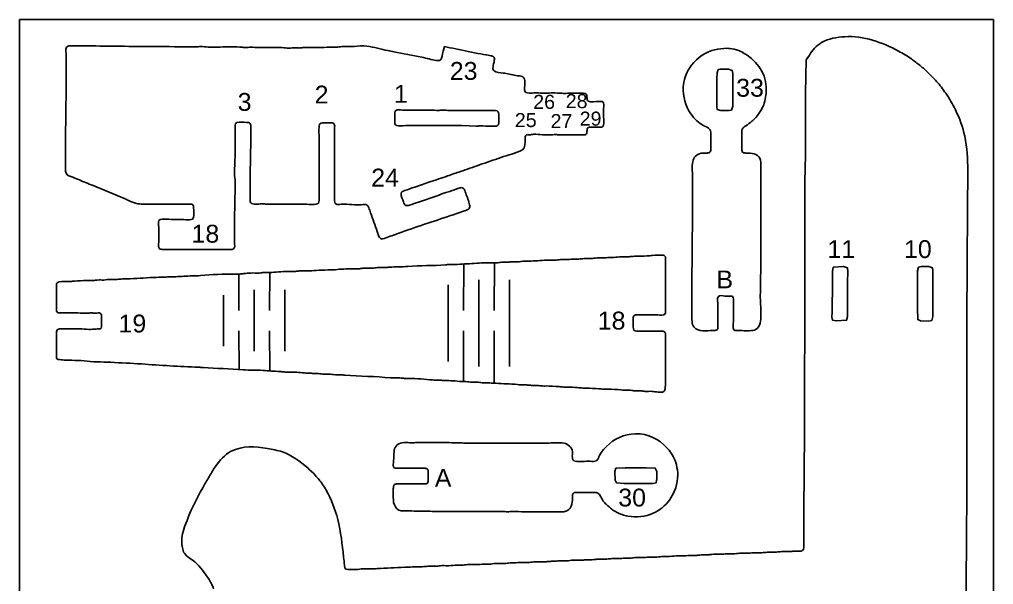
# Model space of a CAD drawing. Header units: millimetres. Extents: x -43 to 337, y -64 to 172.
# Drawn here: x -43.4 to 147.4, y 61.1 to 171.8 of the extents above; entities that cross this region are included whole.
import ezdxf
from ezdxf.enums import TextEntityAlignment as Align

# ---------------------------------------------------------------- set-up
doc = ezdxf.new("R2010")
doc.units = ezdxf.units.MM
doc.layers.get('0').update_dxf_attribs({"lineweight": 25, "true_color": 0xffffff})
for name, color, linetype, true_color in [('Cut', 7, 'Continuous', 0xffffff), ('Stege', 5, 'Continuous', 0x0000ff), ('Text', 1, 'Continuous', 0xff0000)]:
    doc.layers.add(name, color=color, linetype=linetype, true_color=true_color)
doc.styles.add('textstyle45', font='')
doc.styles.add('textstyle46', font='')
doc.styles.add('textstyle47', font='')
doc.styles.add('textstyle48', font='')
doc.styles.add('textstyle49', font='')
doc.styles.add('textstyle50', font='')
doc.styles.add('textstyle51', font='')
doc.styles.add('textstyle52', font='')
doc.styles.add('textstyle53', font='')
doc.styles.add('textstyle54', font='')
doc.styles.add('textstyle55', font='')
doc.styles.add('textstyle56', font='')
doc.styles.add('textstyle57', font='')
doc.styles.add('textstyle58', font='')
doc.styles.add('textstyle59', font='')
doc.styles.add('textstyle60', font='')
doc.styles.add('textstyle61', font='')
doc.styles.add('textstyle62', font='')
doc.styles.add('textstyle63', font='')
doc.styles.get('textstyle45').set_extended_font_data('Arial')
doc.styles.get('textstyle46').set_extended_font_data('Arial')
doc.styles.get('textstyle47').set_extended_font_data('Arial')
doc.styles.get('textstyle48').set_extended_font_data('Arial')
doc.styles.get('textstyle49').set_extended_font_data('Arial')
doc.styles.get('textstyle50').set_extended_font_data('Arial')
doc.styles.get('textstyle51').set_extended_font_data('Arial')
doc.styles.get('textstyle52').set_extended_font_data('Arial')
doc.styles.get('textstyle53').set_extended_font_data('Arial')
doc.styles.get('textstyle54').set_extended_font_data('Arial')
doc.styles.get('textstyle55').set_extended_font_data('Arial')
doc.styles.get('textstyle56').set_extended_font_data('Arial')
doc.styles.get('textstyle57').set_extended_font_data('Arial')
doc.styles.get('textstyle58').set_extended_font_data('Arial')
doc.styles.get('textstyle59').set_extended_font_data('Arial')
doc.styles.get('textstyle60').set_extended_font_data('Arial')
doc.styles.get('textstyle61').set_extended_font_data('Arial')
doc.styles.get('textstyle62').set_extended_font_data('Arial')
doc.styles.get('textstyle63').set_extended_font_data('Arial')

msp = doc.modelspace()

# ---------------------------------------------------------------- linework, layer by layer
for p, q in [((-43.41, 171.82), (147.41, 171.82)), ((-43.41, -63.82), (-43.41, 171.82)), ((147.41, 171.82), (147.41, -63.82)), ((49.59, 114.82), (49.65, 124.28)), ((5.59, 114.82), (5.61, 122.39)), ((43.59, 114.82), (43.63, 123.92)), ((-0.41, 121.93), (-0.41, 114.82)), ((46.59, 103.82), (46.59, 120.82)), ((52.59, 120.82), (52.59, 103.82)), ((2.59, 118.82), (2.59, 106.82)), ((8.59, 118.82), (8.59, 106.82)), ((40.59, 119.82), (40.59, 104.82)), ((-3.41, 117.82), (-3.41, 107.82)), ((-0.41, 110.82), (-0.39, 103.13)), ((5.59, 110.82), (5.62, 102.97)), ((43.59, 110.82), (43.59, 100.82)), ((49.59, 110.82), (49.59, 100.53))]:
    msp.add_line(p, q)
at = {"layer": 'Cut'}
for p, q in [((111.34, 164.84), (110.71, 163.94)), ((110.71, 163.94), (110.57, 157.36))]:
    msp.add_line(p, q, dxfattribs=at)
for points in [[(-34.27, 160.83), (-34.27, 164.73)], [(31.61, 154.08), (34.99, 154.08)], [(-1.17, 150.29), (-1.17, 145.96)], [(-34.38, 142.91), (-34.38, 147.12)], [(15.27, 148.6), (15.27, 139.11)], [(18.33, 136.79), (18.33, 139.43), (18.33, 147.86)], [(88.43, 135.63), (88.43, 141.12)], [(101.82, 139.11), (101.82, 127.73)], [(-10.76, 135.63), (-12.98, 135.63)], [(-16.14, 128.15), (-16.14, 131.1)], [(-1.28, 131.63), (-1.28, 128.15)], [(-2.96, 126.78), (-6.86, 126.78), (-13.51, 126.78)], [(83.16, 122.88), (83.16, 116.66), (83.16, 114.97)], [(88.33, 114.02), (88.33, 119.72)], [(93.39, 115.92), (93.39, 112.44)], [(96.44, 112.65), (96.44, 116.03)], [(81.58, 113.92), (78.31, 113.92)], [(83.16, 108.01), (83.16, 101.58)], [(54.91, 88.83), (60.39, 88.83)], [(34.99, 83.87), (31.19, 83.87)], [(31.51, 80.82), (35.3, 80.82)], [(68.93, 79.13), (67.03, 79.13)], [(110.25, 69.23), (110.25, 73.34)]]:
    msp.add_lwpolyline(points, dxfattribs=at)
for points in [[(93.45, 161.99), (93.91, 162.09), (95.5, 162.09), (96.23, 161.85), (96.34, 161.25), (96.34, 160.3), (96.34, 155.87), (96.33, 154.82), (96.07, 154.08), (95.6, 153.98), (94.02, 153.98), (93.28, 154.15), (93.18, 154.71), (93.18, 155.66), (93.18, 160.2), (93.28, 161.36)], [(116.01, 123.3), (118.05, 123.41), (118.79, 123.16), (118.9, 122.46), (118.82, 120.35), (118.81, 115.61), (118.79, 113.6), (118.62, 112.87), (116.58, 112.76), (115.84, 112.93), (115.74, 113.5), (115.79, 114.55), (115.84, 120.35), (115.84, 122.46)], [(132.74, 123.3), (133.23, 123.4), (134.71, 123.41), (135.45, 123.16), (135.55, 122.56), (135.55, 121.09), (135.55, 115.82), (135.55, 113.6), (135.31, 112.81), (134.71, 112.69), (133.13, 112.76), (132.56, 113), (132.5, 115.18), (132.5, 120.35), (132.5, 122.56)], [(73.42, 83.87), (75.26, 83.98), (79.37, 83.98), (81.14, 83.92), (81.47, 83.24), (81.48, 81.87), (81.31, 81.03), (80.74, 80.92), (79.37, 80.92), (78.63, 80.92), (77.47, 80.92), (75.89, 80.92), (75.04, 80.92), (73.58, 81), (73.26, 81.56), (73.25, 83.24)]]:
    msp.add_lwpolyline(points, close=True, dxfattribs=at)
for points in [[(113.73, 167.29), (115.09, 168.13), (116.72, 168.33), (118.27, 168.44)], [(118.27, 168.44), (121.91, 168.68), (125.62, 167.34), (128.81, 165.62)], [(-34.27, 164.73), (-34.27, 165.2), (-34.42, 165.95), (-34.21, 166.38)], [(-34.21, 166.38), (-34.05, 166.71), (-33.52, 166.63), (-33.22, 166.63)], [(-33.22, 166.63), (-32.16, 166.63), (-31.11, 166.63), (-30.06, 166.63)], [(-30.06, 166.63), (-25.77, 166.63), (-21.48, 166.52), (-17.19, 166.52)], [(-17.19, 166.52), (-14.42, 166.52), (-11.63, 166.45), (-8.87, 166.45)], [(-8.87, 166.45), (-8.55, 166.45), (-8.24, 166.53), (-7.92, 166.52)], [(-7.92, 166.52), (-7.41, 166.5), (-6.97, 166.42), (-6.44, 166.42)], [(-6.44, 166.42), (-5.82, 166.42), (-5.26, 166.42), (-4.65, 166.42)], [(-4.65, 166.42), (-3.19, 166.42), (-1.68, 166.48), (-0.22, 166.41)], [(-0.22, 166.41), (0.1, 166.4), (0.4, 166.33), (0.73, 166.31)], [(0.73, 166.31), (1.16, 166.3), (1.56, 166.41), (1.99, 166.4)], [(1.99, 166.4), (2.5, 166.39), (2.96, 166.31), (3.47, 166.31)], [(3.47, 166.31), (3.93, 166.31), (4.29, 166.31), (4.73, 166.31)], [(4.73, 166.31), (5.79, 166.31), (6.94, 166.33), (8, 166.31)], [(8, 166.31), (8.56, 166.3), (8.86, 166.21), (9.37, 166.21)], [(9.37, 166.21), (9.85, 166.2), (10.16, 166.27), (10.64, 166.28)], [(10.64, 166.28), (10.89, 166.29), (11.12, 166.23), (11.37, 166.23)], [(11.37, 166.23), (11.62, 166.24), (11.86, 166.3), (12.11, 166.31)], [(12.11, 166.31), (13.31, 166.36), (14.51, 166.28), (15.7, 166.33)], [(15.7, 166.33), (16.49, 166.36), (17.29, 166.42), (18.12, 166.42)], [(18.12, 166.42), (18.42, 166.42), (18.67, 166.41), (18.96, 166.42)], [(18.96, 166.42), (19.32, 166.43), (19.65, 166.5), (20.02, 166.52)], [(20.02, 166.52), (20.72, 166.55), (21.43, 166.48), (22.13, 166.53)], [(22.13, 166.53), (22.96, 166.59), (23.81, 166.71), (24.66, 166.6)], [(24.66, 166.6), (26.04, 166.42), (27.4, 166), (28.77, 165.73)], [(39.39, 164.62), (39.53, 165.26), (39.61, 165.92), (39.84, 166.52)], [(39.84, 166.52), (40.53, 166.35), (41.31, 166.23), (42.05, 166.08)], [(42.05, 166.08), (43.69, 165.73), (45.35, 165.36), (47, 165.07)], [(92.23, 165.73), (92.95, 165.97), (93.81, 166.1), (94.55, 166.15)], [(95.2, 166.17), (95.87, 166.19), (97.27, 165.91), (98.35, 165.38)], [(111.34, 164.84), (111.59, 165.38), (111.95, 165.8), (112.36, 166.21)], [(112.36, 166.21), (112.78, 166.63), (113.23, 166.98), (113.73, 167.29)], [(28.77, 165.73), (29.15, 165.65), (29.54, 165.59), (29.93, 165.51)], [(29.93, 165.51), (31.75, 165.14), (33.57, 164.78), (35.41, 164.41)], [(35.41, 164.41), (36.32, 164.23), (37.34, 163.94), (38.25, 163.81)], [(39.05, 163.89), (39.29, 164.05), (39.33, 164.35), (39.39, 164.62)], [(47, 165.07), (47.62, 164.96), (48.3, 164.84), (48.9, 164.71)], [(48.9, 164.71), (49.13, 164.66), (49.31, 164.66), (49.47, 164.52)], [(49.47, 164.52), (49.69, 164.33), (49.64, 164.02), (49.61, 163.78)], [(87.84, 162.3), (88.87, 163.86), (90.43, 165.14), (92.23, 165.73)], [(98.24, 165.33), (100.79, 164.09), (102.74, 161.5), (102.87, 158.62)], [(128.81, 165.62), (129.68, 165.14), (130.54, 164.64), (131.34, 164.08)], [(38.25, 163.81), (38.52, 163.77), (38.82, 163.73), (39.05, 163.89)], [(49.36, 162.52), (49.32, 162.22), (49.31, 161.96), (49.57, 161.74)], [(49.61, 163.78), (49.56, 163.42), (49.4, 162.87), (49.36, 162.52)], [(86.64, 158.61), (86.7, 159.85), (87.16, 161.29), (87.84, 162.3)], [(131.34, 164.08), (131.63, 163.86), (131.9, 163.66), (132.18, 163.44)], [(132.18, 163.44), (132.74, 163.01), (133.33, 162.55), (133.87, 162.07)], [(49.57, 161.74), (49.98, 161.38), (50.77, 161.42), (51.33, 161.33)], [(51.33, 161.33), (52.18, 161.18), (53.01, 160.99), (53.86, 160.84)], [(53.86, 160.84), (54.26, 160.77), (54.83, 160.77), (55.19, 160.56)], [(55.19, 160.56), (55.78, 160.23), (55.54, 158.85), (55.54, 158.3)], [(133.87, 162.07), (134.42, 161.59), (134.93, 161.04), (135.45, 160.52)], [(135.45, 160.52), (135.73, 160.24), (136.01, 159.98), (136.27, 159.68)], [(-34.38, 147.12), (-34.38, 151.68), (-34.27, 156.26), (-34.26, 159.92)], [(88.09, 153.34), (87.01, 154.88), (86.56, 156.75), (86.64, 158.61)], [(102.87, 158.62), (102.92, 157.54), (102.81, 156.48), (102.5, 155.45)], [(136.27, 159.68), (136.92, 158.96), (137.48, 158.15), (138.04, 157.36)], [(55.54, 158.3), (55.55, 157.97), (55.5, 157.6), (55.87, 157.49)], [(55.87, 157.49), (56.58, 157.28), (57.49, 157.51), (58.28, 157.44)], [(58.28, 157.44), (58.78, 157.39), (59.11, 157.35), (59.65, 157.35)], [(59.65, 157.35), (60.19, 157.35), (60.58, 157.47), (61.13, 157.44)], [(61.13, 157.44), (61.7, 157.42), (62.26, 157.36), (62.82, 157.35)], [(62.82, 157.35), (63.13, 157.35), (63.67, 157.34), (63.98, 157.35)], [(63.98, 157.35), (64.19, 157.36), (64.38, 157.4), (64.61, 157.4)], [(64.61, 157.4), (65.09, 157.4), (65.6, 157.35), (66.08, 157.35)], [(66.08, 157.35), (66.5, 157.35), (67.02, 157.44), (67.44, 157.32)], [(67.44, 157.32), (67.77, 157.22), (67.76, 156.9), (67.77, 156.61)], [(67.77, 156.61), (67.78, 156.34), (67.73, 155.97), (68.02, 155.83)], [(110.54, 143.55), (110.66, 148.13), (110.57, 152.76), (110.57, 157.36)], [(138.04, 157.36), (138.78, 156.32), (139.39, 155.23), (139.95, 154.09)], [(68.02, 155.83), (68.54, 155.58), (69.51, 155.77), (70.09, 155.77)], [(70.09, 155.77), (70.36, 155.77), (70.75, 155.83), (70.93, 155.6)], [(70.93, 155.6), (71.11, 155.37), (71.04, 154.98), (71.04, 154.71)], [(71.04, 154.71), (71.03, 154.29), (70.98, 154), (71, 153.38)], [(102.5, 155.45), (102.36, 155), (102.17, 154.61), (101.94, 154.19)], [(30.14, 153.03), (30.14, 153.32), (30.08, 153.79), (30.31, 153.97)], [(30.14, 151.87), (30.14, 152.21), (30.14, 152.68), (30.14, 153.03)], [(30.31, 153.97), (30.65, 154.25), (31.14, 154.08), (31.61, 154.08)], [(34.99, 154.08), (36.25, 154.08), (37.53, 154.01), (38.78, 154.01)], [(38.78, 154.01), (39.1, 154.01), (39.4, 154.09), (39.73, 154.07)], [(39.73, 154.07), (40.1, 154.05), (40.33, 153.99), (40.68, 153.98)], [(40.68, 153.98), (40.9, 153.97), (41.11, 153.98), (41.31, 153.98)], [(41.31, 153.98), (41.7, 153.98), (42.18, 154.01), (42.58, 154.01)], [(42.58, 154.01), (43.12, 154), (43.62, 153.98), (44.16, 153.98)], [(44.16, 153.98), (44.6, 153.98), (44.93, 153.98), (45.42, 153.98)], [(45.42, 153.98), (46.51, 153.98), (47.59, 153.98), (48.69, 153.98)], [(48.69, 153.98), (49.2, 153.98), (49.73, 154.1), (50.15, 153.91)], [(50.15, 153.91), (50.53, 153.75), (50.48, 153.38), (50.48, 153.03)], [(50.48, 153.03), (50.49, 152.67), (50.49, 152.11), (50.48, 151.76)], [(71, 153.38), (71, 153.16), (71.02, 152.78), (71.04, 152.29)], [(89.28, 151.98), (88.81, 152.41), (88.44, 152.84), (88.09, 153.34)], [(101.94, 154.19), (101.63, 153.61), (101.28, 153.11), (100.84, 152.61)], [(139.95, 154.09), (140.76, 152.48), (141.41, 150.71), (141.77, 148.93)], [(-0.84, 151.62), (-1.32, 151.48), (-1.17, 150.68), (-1.17, 150.29)], [(1.04, 151.66), (0.5, 151.67), (-0.32, 151.78), (-0.84, 151.62)], [(1.78, 151.41), (1.61, 151.66), (1.31, 151.65), (1.04, 151.66)], [(1.89, 150.71), (1.88, 150.97), (1.92, 151.2), (1.78, 151.41)], [(15.7, 151.52), (15.29, 151.4), (15.28, 151.13), (15.27, 150.71)], [(16.75, 151.55), (16.31, 151.55), (16.09, 151.63), (15.7, 151.52)], [(17.7, 151.55), (17.39, 151.56), (17.06, 151.55), (16.75, 151.55)], [(18.27, 151.31), (18.15, 151.54), (17.91, 151.54), (17.7, 151.55)], [(18.33, 150.5), (18.33, 150.79), (18.39, 151.06), (18.27, 151.31)], [(30.47, 151.06), (30.05, 151.18), (30.14, 151.51), (30.14, 151.87)], [(32.25, 151.03), (31.6, 151.03), (31.06, 150.88), (30.47, 151.06)], [(34.78, 151.03), (33.94, 151.03), (33.07, 151.03), (32.25, 151.03)], [(46.06, 150.93), (42.34, 151.1), (38.52, 151.03), (34.78, 151.03)], [(46.79, 150.96), (46.54, 150.96), (46.31, 150.92), (46.06, 150.93)], [(49.11, 150.92), (48.34, 150.92), (47.55, 150.96), (46.79, 150.96)], [(49.95, 150.94), (49.71, 150.9), (49.38, 150.92), (49.11, 150.92)], [(50.37, 151.16), (50.26, 150.99), (50.11, 150.96), (49.95, 150.94)], [(50.48, 151.76), (50.48, 151.55), (50.5, 151.35), (50.37, 151.16)], [(70.87, 150.82), (70.69, 150.68), (70.41, 150.71), (70.2, 150.71)], [(71.04, 152.29), (71.05, 151.95), (71.18, 151.07), (70.87, 150.82)], [(90.65, 151), (90.15, 151.28), (89.7, 151.59), (89.28, 151.98)], [(91.85, 150.26), (91.56, 150.65), (91.04, 150.77), (90.65, 151)], [(98.87, 151), (98.42, 150.73), (98.16, 150.53), (98.13, 149.97)], [(100.09, 151.88), (99.71, 151.54), (99.31, 151.27), (98.87, 151)], [(100.84, 152.61), (100.61, 152.34), (100.35, 152.12), (100.09, 151.88)], [(1.89, 148.18), (1.89, 149), (1.89, 149.9), (1.89, 150.71)], [(15.27, 150.71), (15.26, 150.03), (15.27, 149.29), (15.27, 148.6)], [(18.33, 147.86), (18.33, 148.74), (18.33, 149.62), (18.33, 150.5)], [(55.89, 149.2), (55.61, 149.06), (55.65, 148.66), (55.65, 148.39)], [(56.49, 149.24), (56.22, 149.24), (56.07, 149.29), (55.89, 149.2)], [(57.33, 149.32), (57.07, 149.29), (56.77, 149.24), (56.49, 149.24)], [(59.02, 149.23), (58.46, 149.25), (57.89, 149.37), (57.33, 149.32)], [(60.6, 149.23), (60.08, 149.23), (59.59, 149.22), (59.02, 149.23)], [(61.55, 149.26), (61.23, 149.27), (60.92, 149.23), (60.6, 149.23)], [(62.39, 149.23), (62.1, 149.23), (61.85, 149.26), (61.55, 149.26)], [(64.92, 149.23), (64.09, 149.23), (63.22, 149.23), (62.39, 149.23)], [(66.93, 149.23), (66.29, 149.23), (65.57, 149.23), (64.92, 149.23)], [(67.53, 149.3), (67.33, 149.2), (67.17, 149.23), (66.93, 149.23)], [(67.77, 149.87), (67.76, 149.66), (67.77, 149.42), (67.53, 149.3)], [(67.94, 150.6), (67.73, 150.43), (67.78, 150.1), (67.77, 149.87)], [(68.61, 150.71), (68.4, 150.71), (68.12, 150.74), (67.94, 150.6)], [(70.2, 150.71), (69.67, 150.71), (69.14, 150.71), (68.61, 150.71)], [(92.02, 149.23), (92.02, 149.58), (92.07, 149.97), (91.85, 150.26)], [(92.02, 146.49), (92.03, 147.3), (92.02, 148.4), (92.02, 149.23)], [(98.13, 149.97), (98.09, 148.95), (98.13, 147.73), (98.13, 146.7)], [(141.77, 148.93), (142.67, 144.53), (142.3, 139.9), (142.3, 135.43)], [(1.78, 139.22), (1.78, 142.21), (1.89, 145.18), (1.89, 148.18)], [(55.65, 148.39), (55.64, 147.8), (55.73, 146.58), (55.11, 146.26)], [(-1.17, 145.96), (-1.17, 144.49), (-1.27, 143), (-1.27, 141.54)], [(55.11, 146.26), (53.83, 145.59), (52.27, 145.27), (50.9, 144.78)], [(88.48, 143.96), (88.65, 144.83), (89.26, 145.44), (90.12, 145.6)], [(90.12, 145.6), (90.48, 145.67), (90.92, 145.64), (91.28, 145.65)], [(91.28, 145.65), (91.51, 145.66), (91.76, 145.67), (91.91, 145.89)], [(91.91, 145.89), (92.03, 146.08), (92.01, 146.28), (92.02, 146.49)], [(98.13, 146.7), (98.13, 146.43), (98.08, 146.02), (98.24, 145.82)], [(98.24, 145.82), (98.35, 145.68), (98.51, 145.67), (98.66, 145.66)], [(98.66, 145.66), (98.89, 145.63), (99.16, 145.65), (99.4, 145.65)], [(99.4, 145.65), (100.35, 145.64), (101.49, 145.32), (101.78, 144.28)], [(46.69, 143.32), (45.46, 142.9), (44.24, 142.42), (43, 142.03)], [(50.9, 144.78), (49.51, 144.28), (48.09, 143.81), (46.69, 143.32)], [(88.43, 141.12), (88.43, 142.04), (88.31, 143.06), (88.48, 143.96)], [(101.78, 144.28), (101.93, 143.7), (101.82, 143.08), (101.82, 142.49)], [(110.46, 119.83), (110.46, 127.73), (110.33, 135.67), (110.54, 143.55)], [(-34.05, 141.41), (-34.48, 141.75), (-34.38, 142.4), (-34.38, 142.91)], [(-32.59, 140.75), (-33.06, 140.95), (-33.65, 141.1), (-34.05, 141.41)], [(-1.27, 141.54), (-1.27, 141.05), (-1.17, 140.54), (-1.17, 140.06)], [(43, 142.03), (42.16, 141.77), (41.3, 141.46), (40.47, 141.16)], [(101.82, 142.49), (101.82, 141.36), (101.82, 140.24), (101.82, 139.11)], [(-29.74, 139.58), (-30.69, 139.96), (-31.64, 140.36), (-32.59, 140.75)], [(-23.52, 137.02), (-25.58, 137.9), (-27.66, 138.74), (-29.74, 139.58)], [(-1.17, 140.06), (-1.17, 137.27), (-1.28, 134.45), (-1.28, 131.63)], [(36.99, 139.99), (36, 139.66), (35.03, 139.31), (34.04, 138.97)], [(40.47, 141.16), (39.32, 140.75), (38.15, 140.38), (36.99, 139.99)], [(1.78, 136.69), (1.78, 137.52), (1.78, 138.38), (1.78, 139.22)], [(15.27, 139.11), (15.27, 138.3), (15.28, 137.38), (15.27, 136.58)], [(31.36, 137.73), (31.31, 137.24), (31.67, 136.56), (31.84, 136.06)], [(32.03, 138.28), (31.75, 138.19), (31.4, 138.09), (31.36, 137.73)], [(34.04, 138.97), (33.41, 138.76), (32.65, 138.48), (32.03, 138.28)], [(34.78, 136.04), (36.83, 136.69), (38.84, 137.49), (40.89, 138.14)], [(40.89, 138.14), (41.45, 138.32), (42.13, 138.59), (42.68, 138.76)], [(42.68, 138.76), (42.91, 138.83), (43.09, 138.9), (43.31, 138.86)], [(43.31, 138.86), (43.67, 138.79), (43.8, 138.39), (43.91, 138.06)], [(43.91, 138.06), (44.19, 137.3), (44.51, 136.52), (44.71, 135.74)], [(-20.25, 135.72), (-21.33, 135.95), (-22.5, 136.59), (-23.52, 137.02)], [(-18.88, 135.63), (-19.38, 135.63), (-19.77, 135.62), (-20.25, 135.72)], [(-18.04, 135.63), (-18.33, 135.63), (-18.58, 135.63), (-18.88, 135.63)], [(-17.51, 135.63), (-17.69, 135.63), (-17.86, 135.63), (-18.04, 135.63)], [(-16.77, 135.63), (-17.05, 135.63), (-17.25, 135.63), (-17.51, 135.63)], [(-15.19, 135.63), (-15.72, 135.63), (-16.24, 135.63), (-16.77, 135.63)], [(-12.98, 135.63), (-13.72, 135.63), (-14.46, 135.63), (-15.19, 135.63)], [(-9.62, 135.6), (-9.97, 135.7), (-10.4, 135.63), (-10.76, 135.63)], [(-9.29, 134.9), (-9.29, 135.19), (-9.28, 135.5), (-9.62, 135.6)], [(1.89, 135.91), (1.72, 136.12), (1.78, 136.4), (1.78, 136.69)], [(2.83, 135.64), (2.55, 135.66), (2.06, 135.69), (1.89, 135.91)], [(4.1, 135.71), (3.62, 135.7), (3.35, 135.61), (2.83, 135.64)], [(5.05, 135.64), (4.73, 135.64), (4.42, 135.72), (4.1, 135.71)], [(6.31, 135.63), (5.94, 135.63), (5.43, 135.63), (5.05, 135.64)], [(7.37, 135.63), (6.98, 135.63), (6.69, 135.63), (6.31, 135.63)], [(12.22, 135.63), (10.61, 135.63), (8.97, 135.63), (7.37, 135.63)], [(14.94, 135.7), (14.29, 135.41), (13.01, 135.63), (12.22, 135.63)], [(15.27, 136.58), (15.27, 136.24), (15.32, 135.86), (14.94, 135.7)], [(18.44, 135.79), (18.26, 136.04), (18.33, 136.49), (18.33, 136.79)], [(18.96, 135.57), (18.76, 135.57), (18.56, 135.61), (18.44, 135.79)], [(20.23, 135.63), (19.8, 135.64), (19.38, 135.57), (18.96, 135.57)], [(22.23, 135.53), (21.54, 135.53), (20.96, 135.61), (20.23, 135.63)], [(23.5, 135.53), (23.13, 135.53), (22.58, 135.53), (22.23, 135.53)], [(24.72, 135.42), (24.36, 135.66), (23.99, 135.53), (23.5, 135.53)], [(31.84, 136.06), (31.93, 135.79), (32, 135.49), (32.27, 135.38)], [(32.98, 135.43), (33.59, 135.62), (34.17, 135.84), (34.78, 136.04)], [(44.71, 135.74), (44.78, 135.46), (44.85, 135.16), (44.74, 134.91)], [(88.33, 119.72), (88.33, 125.03), (88.43, 130.32), (88.43, 135.63)], [(-9.32, 133.01), (-9.16, 133.54), (-9.28, 134.34), (-9.29, 134.9)], [(25.04, 134.9), (24.97, 135.08), (24.89, 135.31), (24.72, 135.42)], [(25.38, 133.95), (25.27, 134.26), (25.16, 134.59), (25.04, 134.9)], [(26.69, 130.26), (26.25, 131.49), (25.81, 132.72), (25.38, 133.95)], [(32.27, 135.38), (32.5, 135.29), (32.75, 135.36), (32.98, 135.43)], [(43.95, 134.39), (42.97, 134.04), (41.98, 133.72), (41, 133.38)], [(44.74, 134.91), (44.61, 134.6), (44.26, 134.5), (43.95, 134.39)], [(142.3, 135.43), (142.3, 128.16), (142.2, 120.88), (142.2, 113.61)], [(-16.14, 131.1), (-16.14, 131.49), (-16.25, 132.08), (-16.08, 132.44)], [(-16.08, 132.44), (-15.88, 132.83), (-15.03, 132.68), (-14.66, 132.68)], [(-14.66, 132.68), (-13.98, 132.68), (-13.33, 132.62), (-12.66, 132.6)], [(-12.66, 132.6), (-12.41, 132.6), (-12.18, 132.66), (-11.92, 132.64)], [(-11.92, 132.64), (-11.43, 132.62), (-10.95, 132.57), (-10.45, 132.58)], [(-10.45, 132.58), (-10.04, 132.58), (-9.48, 132.48), (-9.32, 133.01)], [(41, 133.38), (37.64, 132.21), (34.19, 131.18), (30.88, 129.92)], [(27.32, 128.89), (26.94, 129.11), (26.83, 129.86), (26.69, 130.26)], [(30.88, 129.92), (30.01, 129.59), (29.12, 129.29), (28.24, 128.99)], [(-15.97, 126.89), (-16.27, 127.12), (-16.14, 127.81), (-16.14, 128.15)], [(-1.28, 128.15), (-1.28, 127.81), (-1.15, 127.12), (-1.45, 126.89)], [(28.24, 128.99), (27.95, 128.9), (27.6, 128.74), (27.32, 128.89)], [(-15.3, 126.78), (-15.51, 126.78), (-15.79, 126.75), (-15.97, 126.89)], [(-13.51, 126.78), (-14.1, 126.78), (-14.7, 126.78), (-15.3, 126.78)], [(-1.45, 126.89), (-1.77, 126.63), (-2.56, 126.78), (-2.96, 126.78)], [(101.82, 127.73), (101.82, 124.28), (101.79, 120.84), (101.72, 117.4)], [(44.26, 123.93), (45.52, 123.97), (46.8, 124.13), (48.06, 124.14)], [(48.06, 124.14), (48.73, 124.15), (49.4, 124.12), (50.06, 124.15)], [(50.06, 124.15), (50.38, 124.16), (50.69, 124.23), (51.01, 124.25)], [(51.01, 124.25), (51.45, 124.26), (51.87, 124.23), (52.27, 124.26)], [(52.27, 124.26), (52.6, 124.28), (52.88, 124.34), (53.22, 124.35)], [(53.22, 124.35), (53.67, 124.36), (54.07, 124.34), (54.49, 124.36)], [(54.49, 124.36), (54.81, 124.39), (55.1, 124.45), (55.44, 124.46)], [(55.44, 124.46), (55.9, 124.47), (56.35, 124.44), (56.81, 124.47)], [(56.81, 124.47), (57.95, 124.55), (59.14, 124.62), (60.29, 124.67)], [(60.29, 124.67), (60.69, 124.68), (61.06, 124.66), (61.45, 124.67)], [(61.45, 124.67), (61.84, 124.68), (62.16, 124.76), (62.61, 124.77)], [(62.61, 124.77), (63.06, 124.79), (63.52, 124.75), (63.98, 124.79)], [(63.98, 124.79), (64.44, 124.82), (64.86, 124.88), (65.35, 124.88)], [(65.35, 124.88), (65.65, 124.88), (65.88, 124.88), (66.19, 124.88)], [(66.19, 124.88), (66.54, 124.89), (66.81, 124.94), (67.14, 124.97)], [(67.14, 124.97), (67.65, 125.02), (68.03, 124.97), (68.51, 124.99)], [(68.51, 124.99), (68.92, 125.01), (69.33, 125.09), (69.77, 125.09)], [(69.77, 125.09), (70.2, 125.09), (70.53, 125.08), (70.93, 125.09)], [(70.93, 125.09), (71.34, 125.1), (71.65, 125.19), (72.09, 125.2)], [(72.09, 125.2), (72.42, 125.2), (72.72, 125.19), (73.04, 125.2)], [(73.04, 125.2), (73.54, 125.22), (74.01, 125.3), (74.52, 125.3)], [(74.52, 125.3), (74.83, 125.3), (75.05, 125.3), (75.36, 125.3)], [(75.36, 125.3), (75.67, 125.31), (75.93, 125.33), (76.2, 125.36)], [(76.2, 125.36), (76.56, 125.41), (76.99, 125.41), (77.36, 125.41)], [(77.36, 125.41), (78.06, 125.41), (78.78, 125.43), (79.47, 125.5)], [(79.47, 125.5), (79.91, 125.54), (80.2, 125.52), (80.63, 125.58)], [(80.63, 125.57), (81.18, 125.65), (81.78, 125.62), (82.32, 125.62)], [(82.32, 125.62), (82.55, 125.62), (82.89, 125.66), (83.05, 125.45)], [(83.05, 125.45), (83.2, 125.26), (83.16, 125.01), (83.16, 124.78)], [(83.16, 124.78), (83.17, 124.21), (83.16, 123.47), (83.16, 122.88)], [(0.52, 122.02), (0.94, 122.06), (1.45, 122.12), (1.89, 122.14)], [(1.89, 122.14), (2.46, 122.16), (3.01, 122.12), (3.57, 122.14)], [(3.57, 122.14), (3.9, 122.16), (4.19, 122.23), (4.52, 122.24)], [(4.52, 122.24), (5.02, 122.26), (5.5, 122.22), (6, 122.26)], [(6, 122.26), (7.17, 122.34), (8.4, 122.44), (9.58, 122.46)], [(9.58, 122.46), (9.96, 122.46), (10.28, 122.45), (10.64, 122.46)], [(10.64, 122.46), (10.93, 122.47), (11.18, 122.53), (11.48, 122.55)], [(11.48, 122.55), (12.14, 122.6), (12.74, 122.55), (13.38, 122.56)], [(13.38, 122.56), (14, 122.58), (14.62, 122.66), (15.27, 122.67)], [(15.27, 122.67), (16.05, 122.67), (16.82, 122.77), (17.59, 122.77)], [(17.59, 122.77), (17.88, 122.77), (18.16, 122.76), (18.44, 122.79)], [(18.44, 122.79), (19.54, 122.9), (20.68, 122.98), (21.81, 122.98)], [(21.81, 122.98), (22.06, 122.98), (22.31, 122.98), (22.55, 122.98)], [(22.55, 122.98), (22.76, 122.98), (22.93, 122.98), (23.18, 122.99)], [(23.18, 122.99), (23.52, 122.99), (23.78, 123.06), (24.13, 123.08)], [(24.13, 123.08), (24.69, 123.12), (25.17, 123.08), (25.71, 123.09)], [(25.71, 123.09), (26.07, 123.1), (26.4, 123.17), (26.76, 123.19)], [(26.76, 123.19), (27.23, 123.21), (27.68, 123.18), (28.13, 123.2)], [(28.13, 123.2), (28.45, 123.21), (28.76, 123.28), (29.08, 123.3)], [(29.08, 123.3), (30.27, 123.35), (31.48, 123.31), (32.67, 123.42)], [(32.67, 123.42), (35.12, 123.66), (37.6, 123.56), (40.05, 123.73)], [(40.05, 123.73), (40.33, 123.75), (40.6, 123.81), (40.89, 123.82)], [(40.89, 123.82), (41.4, 123.85), (41.87, 123.8), (42.37, 123.84)], [(42.37, 123.84), (42.98, 123.88), (43.63, 123.92), (44.26, 123.93)], [(-36.06, 120.18), (-35.73, 120.62), (-34.5, 120.45), (-34.06, 120.45)], [(-34.06, 120.45), (-33.85, 120.45), (-33.66, 120.45), (-33.43, 120.46)], [(-33.43, 120.46), (-33.13, 120.48), (-32.91, 120.54), (-32.59, 120.56)], [(-32.59, 120.56), (-31.82, 120.59), (-31.03, 120.66), (-30.27, 120.66)], [(-30.27, 120.66), (-30.03, 120.67), (-29.76, 120.66), (-29.53, 120.66)], [(-29.53, 120.66), (-29.32, 120.67), (-29.13, 120.66), (-28.9, 120.67)], [(-28.9, 120.67), (-28.64, 120.69), (-28.43, 120.74), (-28.16, 120.76)], [(-28.16, 120.76), (-27.68, 120.79), (-27.34, 120.76), (-26.89, 120.77)], [(-26.89, 120.77), (-26.66, 120.78), (-26.47, 120.82), (-26.26, 120.85)], [(-26.26, 120.85), (-25.93, 120.88), (-25.54, 120.88), (-25.21, 120.88)], [(-25.21, 120.88), (-24.86, 120.88), (-24.58, 120.87), (-24.26, 120.88)], [(-24.26, 120.88), (-23.91, 120.9), (-23.58, 120.97), (-23.2, 120.98)], [(-23.2, 120.98), (-22.71, 120.99), (-22.22, 120.96), (-21.73, 120.99)], [(-21.73, 120.99), (-20.02, 121.11), (-18.28, 121.22), (-16.56, 121.29)], [(-16.56, 121.29), (-15.98, 121.32), (-15.44, 121.27), (-14.88, 121.31)], [(-14.88, 121.31), (-14.56, 121.33), (-14.25, 121.39), (-13.93, 121.4)], [(-13.93, 121.4), (-13.53, 121.41), (-13.15, 121.39), (-12.77, 121.41)], [(-12.77, 121.41), (-11.72, 121.45), (-10.66, 121.53), (-9.6, 121.6)], [(-9.6, 121.6), (-9.05, 121.64), (-8.45, 121.58), (-7.92, 121.63)], [(-7.92, 121.63), (-5.72, 121.84), (-3.39, 121.93), (-1.17, 121.93)], [(-1.17, 121.93), (-0.84, 121.93), (-0.54, 121.92), (-0.22, 121.93)], [(-0.22, 121.93), (0.04, 121.95), (0.26, 121.99), (0.52, 122.02)], [(-36.17, 119.4), (-36.17, 119.64), (-36.22, 119.98), (-36.06, 120.18)], [(-36.17, 117.71), (-36.17, 118.28), (-36.17, 118.84), (-36.17, 119.4)], [(110.36, 90.84), (110.36, 100.5), (110.46, 110.18), (110.46, 119.83)], [(-36.17, 115.39), (-36.17, 116.16), (-36.17, 116.94), (-36.17, 117.71)], [(93.45, 117.47), (93.25, 117.07), (93.39, 116.37), (93.39, 115.92)], [(94.76, 117.61), (94.43, 117.61), (93.67, 117.91), (93.45, 117.47)], [(95.81, 117.61), (95.58, 117.62), (95.03, 117.61), (94.76, 117.61)], [(96.38, 117.36), (96.25, 117.62), (96.02, 117.6), (95.81, 117.61)], [(96.44, 116.03), (96.44, 116.41), (96.55, 117.02), (96.38, 117.36)], [(101.72, 117.4), (101.7, 116.52), (101.84, 115.64), (101.82, 114.76)], [(-36.06, 114.51), (-36.24, 114.73), (-36.17, 115.13), (-36.17, 115.39)], [(-35.43, 114.34), (-35.65, 114.34), (-35.91, 114.32), (-36.06, 114.51)], [(83.16, 114.97), (83.16, 114.72), (83.21, 114.4), (83.1, 114.16)], [(101.82, 114.76), (101.8, 113.83), (101.92, 112.37), (101.38, 111.6)], [(-33.85, 114.34), (-34.37, 114.34), (-34.91, 114.33), (-35.43, 114.34)], [(-30.16, 114.27), (-31.38, 114.27), (-32.62, 114.34), (-33.85, 114.34)], [(-29.32, 114.33), (-29.61, 114.34), (-29.88, 114.27), (-30.16, 114.27)], [(-28.58, 114.26), (-28.83, 114.27), (-29.06, 114.33), (-29.32, 114.33)], [(-27.56, 114.22), (-27.88, 114.43), (-28.14, 114.25), (-28.58, 114.26)], [(-27.32, 113.5), (-27.32, 113.73), (-27.29, 114.04), (-27.56, 114.22)], [(-27.32, 111.81), (-27.3, 112.2), (-27.31, 113.11), (-27.32, 113.5)], [(76.84, 112.97), (76.84, 112.34), (76.76, 111.74), (76.85, 111.18)], [(77.01, 113.81), (76.78, 113.63), (76.84, 113.23), (76.84, 112.97)], [(78.31, 113.92), (77.96, 113.92), (77.3, 114.04), (77.01, 113.81)], [(83.1, 114.16), (82.9, 113.76), (81.96, 113.92), (81.58, 113.92)], [(88.78, 111.5), (88.21, 112.17), (88.33, 113.2), (88.33, 114.02)], [(96.55, 111.03), (96.28, 111.37), (96.44, 112.23), (96.44, 112.65)], [(142.2, 113.61), (142.2, 94.13), (142.22, 74.69), (141.99, 56.02)], [(-36.17, 110.12), (-36.17, 110.41), (-36.21, 110.8), (-36, 111.01)], [(-36, 111.01), (-35.75, 111.26), (-35.38, 111.18), (-35.01, 111.18)], [(-35.01, 111.18), (-33.89, 111.18), (-32.76, 111.18), (-31.64, 111.18)], [(-31.64, 111.18), (-31.02, 111.18), (-30.45, 111.12), (-29.84, 111.1)], [(-29.84, 111.1), (-29.38, 111.08), (-28.84, 111.12), (-28.37, 111.16)], [(-28.37, 111.16), (-28.06, 111.19), (-27.6, 111.12), (-27.42, 111.35)], [(-27.42, 111.35), (-27.31, 111.48), (-27.32, 111.65), (-27.32, 111.81)], [(76.85, 111.18), (76.93, 110.74), (77.35, 110.76), (77.79, 110.76)], [(77.79, 110.76), (79.08, 110.75), (80.39, 110.76), (81.69, 110.76)], [(81.69, 110.76), (81.96, 110.76), (82.27, 110.77), (82.53, 110.75)], [(82.53, 110.75), (82.72, 110.73), (82.92, 110.71), (83.05, 110.51)], [(92.33, 110.86), (91.21, 110.86), (89.59, 110.54), (88.78, 111.5)], [(93.28, 111.03), (93.1, 110.81), (92.64, 110.86), (92.33, 110.86)], [(93.39, 111.49), (93.38, 111.34), (93.39, 111.17), (93.28, 111.03)], [(93.39, 112.44), (93.39, 112.14), (93.4, 111.78), (93.39, 111.49)], [(97.5, 110.86), (97.22, 110.86), (96.75, 110.78), (96.55, 111.03)], [(100.24, 110.87), (99.35, 110.78), (98.4, 110.86), (97.5, 110.86)], [(101.38, 111.6), (101.09, 111.21), (100.73, 110.93), (100.24, 110.87)], [(-36.17, 107.7), (-36.2, 108.48), (-36.17, 109.34), (-36.17, 110.12)], [(83.05, 110.51), (83.17, 110.33), (83.16, 110.14), (83.16, 109.91)], [(83.16, 109.91), (83.17, 109.31), (83.16, 108.63), (83.16, 108.01)], [(-36.17, 106.01), (-36.17, 106.52), (-36.15, 107.18), (-36.17, 107.7)], [(-36.06, 105.34), (-36.21, 105.52), (-36.17, 105.81), (-36.17, 106.01)], [(-35.54, 105.17), (-35.74, 105.18), (-35.93, 105.17), (-36.06, 105.34)], [(-34.38, 105.06), (-34.74, 105.07), (-35.18, 105.14), (-35.54, 105.17)], [(-29.53, 104.82), (-31.11, 105.01), (-32.78, 105.03), (-34.38, 105.06)], [(-26.89, 104.66), (-27.77, 104.74), (-28.64, 104.72), (-29.53, 104.82)], [(-25.52, 104.64), (-25.99, 104.66), (-26.45, 104.62), (-26.89, 104.66)], [(-19.51, 104.32), (-21.51, 104.45), (-23.54, 104.55), (-25.52, 104.64)], [(-8.34, 103.69), (-12.06, 103.78), (-15.8, 104.06), (-19.51, 104.32)], [(-7.39, 103.6), (-7.71, 103.62), (-8.02, 103.68), (-8.34, 103.69)], [(0.41, 103.18), (-2.19, 103.43), (-4.79, 103.42), (-7.39, 103.6)], [(4.31, 103.05), (3.02, 103.14), (1.69, 103.06), (0.41, 103.18)], [(7.58, 102.85), (6.5, 102.89), (5.4, 102.98), (4.31, 103.05)], [(8.42, 102.75), (8.14, 102.77), (7.86, 102.83), (7.58, 102.85)], [(9.37, 102.74), (9.04, 102.74), (8.74, 102.73), (8.42, 102.75)], [(12.43, 102.55), (11.43, 102.65), (10.38, 102.74), (9.37, 102.74)], [(13.38, 102.53), (13.05, 102.54), (12.75, 102.52), (12.43, 102.55)], [(14.22, 102.44), (13.93, 102.46), (13.67, 102.52), (13.38, 102.53)], [(15.17, 102.43), (14.84, 102.43), (14.54, 102.42), (14.22, 102.44)], [(16.22, 102.33), (15.88, 102.34), (15.54, 102.42), (15.17, 102.43)], [(16.96, 102.32), (16.69, 102.32), (16.48, 102.32), (16.22, 102.33)], [(18.12, 102.23), (17.73, 102.27), (17.36, 102.32), (16.96, 102.32)], [(19.6, 102.21), (19.1, 102.24), (18.61, 102.19), (18.12, 102.23)], [(20.33, 102.12), (20.08, 102.14), (19.84, 102.19), (19.6, 102.21)], [(29.29, 101.6), (26.32, 101.89), (23.31, 101.92), (20.33, 102.12)], [(31.09, 101.58), (30.49, 101.6), (29.88, 101.55), (29.29, 101.6)], [(32.88, 101.48), (32.58, 101.48), (32.32, 101.47), (32.03, 101.49)], [(37.52, 101.18), (36.01, 101.32), (34.41, 101.46), (32.88, 101.48)], [(38.89, 101.16), (38.42, 101.18), (37.96, 101.14), (37.52, 101.18)], [(39.62, 101.08), (39.37, 101.1), (39.14, 101.15), (38.89, 101.16)], [(83.16, 101.58), (83.16, 100.96), (83.16, 100.3), (83.09, 99.69)], [(40.68, 101.06), (40.32, 101.06), (39.97, 101.04), (39.62, 101.08)], [(44.05, 100.85), (42.92, 100.86), (41.8, 101.03), (40.68, 101.06)], [(45.21, 100.75), (44.83, 100.78), (44.45, 100.84), (44.05, 100.85)], [(46.27, 100.74), (45.9, 100.75), (45.57, 100.73), (45.21, 100.75)], [(47.21, 100.64), (46.9, 100.67), (46.6, 100.73), (46.27, 100.74)], [(48.27, 100.63), (47.9, 100.64), (47.57, 100.62), (47.21, 100.64)], [(49.22, 100.54), (48.9, 100.56), (48.6, 100.63), (48.27, 100.63)], [(49.96, 100.53), (49.7, 100.53), (49.47, 100.52), (49.22, 100.54)], [(51.96, 100.42), (51.3, 100.43), (50.61, 100.53), (49.96, 100.53)], [(54.17, 100.3), (53.51, 100.36), (52.64, 100.42), (51.96, 100.42)], [(54.8, 100.22), (54.58, 100.24), (54.4, 100.28), (54.17, 100.3)], [(55.96, 100.21), (55.55, 100.23), (55.18, 100.2), (54.8, 100.22)], [(56.91, 100.11), (56.6, 100.13), (56.3, 100.2), (55.96, 100.21)], [(57.65, 100.11), (57.38, 100.11), (57.17, 100.1), (56.91, 100.11)], [(58.81, 100.01), (58.41, 100.04), (58.09, 100.11), (57.65, 100.11)], [(59.76, 100), (59.43, 100), (59.13, 99.99), (58.81, 100.01)], [(62.29, 99.89), (61.49, 99.94), (60.57, 100), (59.76, 100)], [(63.24, 99.79), (62.91, 99.8), (62.62, 99.87), (62.29, 99.89)], [(63.98, 99.79), (63.72, 99.79), (63.5, 99.79), (63.24, 99.79)], [(65.87, 99.69), (65.28, 99.7), (64.56, 99.79), (63.98, 99.79)], [(66.93, 99.59), (66.57, 99.6), (66.25, 99.68), (65.87, 99.69)], [(67.67, 99.58), (67.41, 99.58), (67.18, 99.57), (66.93, 99.59)], [(70.09, 99.47), (69.34, 99.5), (68.4, 99.58), (67.67, 99.58)], [(71.04, 99.37), (70.71, 99.39), (70.45, 99.46), (70.09, 99.47)], [(71.88, 99.37), (71.58, 99.37), (71.33, 99.36), (71.04, 99.37)], [(74.41, 99.25), (73.67, 99.32), (72.63, 99.37), (71.88, 99.37)], [(75.04, 99.17), (74.83, 99.18), (74.63, 99.23), (74.41, 99.25)], [(83.09, 99.69), (83.05, 99.41), (83.11, 99.05), (82.81, 98.91)], [(76.31, 99.16), (75.87, 99.18), (75.45, 99.14), (75.04, 99.17)], [(77.15, 99.06), (76.87, 99.08), (76.61, 99.14), (76.31, 99.16)], [(78.31, 99.05), (77.88, 99.07), (77.55, 99.04), (77.15, 99.06)], [(79.16, 98.95), (78.87, 98.97), (78.6, 99.03), (78.31, 99.05)], [(80.53, 98.94), (79.98, 98.98), (79.64, 98.93), (79.16, 98.95)], [(82.81, 98.91), (82.22, 98.61), (81.17, 98.9), (80.53, 98.94)], [(71.03, 87.56), (72.39, 89.22), (74.3, 90.27), (76.42, 90.58)], [(76.42, 90.58), (78.73, 90.91), (81.15, 90.04), (82.85, 88.49)], [(110.25, 73.34), (110.25, 79.19), (110.36, 85.02), (110.36, 90.84)], [(-1.91, 87.21), (0.3, 88.32), (2.8, 88.18), (5.15, 87.74)], [(29.93, 86.19), (29.93, 86.99), (29.92, 87.9), (30.58, 88.45)], [(30.58, 88.45), (31.38, 89.12), (32.44, 88.88), (33.41, 88.86)], [(33.41, 88.86), (33.75, 88.85), (34.1, 88.93), (34.46, 88.93)], [(34.46, 88.93), (36, 88.95), (37.55, 88.93), (39.1, 88.93)], [(39.1, 88.93), (40.23, 88.93), (41.37, 88.88), (42.47, 88.87)], [(42.47, 88.87), (42.88, 88.87), (43.21, 88.83), (43.63, 88.83)], [(43.63, 88.83), (43.91, 88.83), (44.1, 88.83), (44.37, 88.83)], [(44.37, 88.83), (44.63, 88.83), (44.84, 88.83), (45.11, 88.83)], [(45.11, 88.83), (45.44, 88.83), (45.7, 88.83), (46.06, 88.83)], [(46.06, 88.83), (46.46, 88.83), (46.83, 88.83), (47.21, 88.83)], [(47.21, 88.83), (49.77, 88.83), (52.34, 88.83), (54.91, 88.83)], [(60.39, 88.83), (61.31, 88.83), (62.34, 88.95), (63.24, 88.78)], [(63.24, 88.78), (64.04, 88.63), (64.82, 87.99), (64.91, 87.14)], [(82.85, 88.49), (83.57, 87.84), (84.2, 87.05), (84.65, 86.19)], [(-5.04, 84.2), (-4.21, 85.38), (-3.22, 86.56), (-1.91, 87.21)], [(5.15, 87.74), (6.12, 87.56), (7.18, 87.42), (8.11, 87.09)], [(8.11, 87.09), (9.92, 86.44), (11.63, 85.18), (13.06, 83.94)], [(29.83, 84.61), (29.85, 85.09), (29.93, 85.7), (29.93, 86.19)], [(64.91, 87.14), (64.98, 86.55), (64.63, 85.33), (65.45, 85.25)], [(69.63, 85.35), (69.88, 85.52), (69.96, 85.83), (70.08, 86.09)], [(70.08, 86.09), (70.34, 86.64), (70.64, 87.09), (71.03, 87.56)], [(84.65, 86.19), (84.91, 85.7), (85.15, 85.15), (85.28, 84.61)], [(-5.71, 83.14), (-5.49, 83.51), (-5.29, 83.85), (-5.04, 84.2)], [(29.99, 83.98), (29.81, 84.13), (29.82, 84.41), (29.83, 84.61)], [(30.45, 83.88), (30.3, 83.88), (30.13, 83.87), (29.99, 83.98)], [(65.45, 85.25), (66.4, 85.17), (67.45, 85.25), (68.4, 85.25)], [(68.4, 85.25), (68.77, 85.25), (69.31, 85.15), (69.63, 85.35)], [(85.39, 84.02), (85.69, 82.96), (85.61, 81.01), (84.94, 79.45)], [(-7.01, 80.93), (-6.57, 81.67), (-6.14, 82.4), (-5.71, 83.14)], [(13.06, 83.94), (13.57, 83.5), (14.06, 83.02), (14.52, 82.51)], [(14.52, 82.51), (15.04, 81.94), (15.53, 81.36), (15.97, 80.72)], [(31.19, 83.87), (30.95, 83.87), (30.68, 83.87), (30.45, 83.88)], [(36.04, 83.87), (35.73, 83.9), (35.32, 83.87), (34.99, 83.87)], [(36.56, 83.63), (36.43, 83.83), (36.23, 83.85), (36.04, 83.87)], [(36.67, 83.14), (36.66, 83.31), (36.67, 83.48), (36.56, 83.63)], [(36.67, 81.66), (36.68, 82.04), (36.69, 82.77), (36.67, 83.14)], [(-10.59, 73.65), (-9.61, 76.18), (-8.39, 78.6), (-7.01, 80.93)], [(15.97, 80.72), (16.24, 80.33), (16.45, 79.96), (16.69, 79.56)], [(29.83, 79.87), (29.84, 80.13), (29.84, 80.36), (29.97, 80.57)], [(29.97, 80.57), (30.09, 80.77), (30.27, 80.79), (30.46, 80.81)], [(30.46, 80.81), (30.76, 80.84), (31.18, 80.82), (31.51, 80.82)], [(35.3, 80.82), (35.54, 80.82), (35.81, 80.8), (36.04, 80.82)], [(36.04, 80.82), (36.21, 80.84), (36.37, 80.85), (36.5, 80.99)], [(36.5, 80.99), (36.69, 81.17), (36.67, 81.44), (36.67, 81.66)], [(16.69, 79.56), (17.71, 77.79), (18.42, 75.85), (18.95, 73.87)], [(29.82, 78.18), (29.82, 78.72), (29.8, 79.33), (29.83, 79.87)], [(65.03, 78.96), (64.81, 78.68), (64.94, 78.01), (64.92, 77.65)], [(65.56, 79.13), (65.36, 79.12), (65.16, 79.12), (65.03, 78.96)], [(67.03, 79.13), (66.55, 79.13), (66.03, 79.15), (65.56, 79.13)], [(69.86, 79.02), (69.59, 79.18), (69.22, 79.13), (68.93, 79.13)], [(70.96, 77.45), (70.62, 77.9), (70.34, 78.74), (69.86, 79.02)], [(84.94, 79.45), (84.67, 78.81), (84.33, 78.22), (83.93, 77.65)], [(30.26, 76.29), (29.87, 76.84), (29.82, 77.52), (29.82, 78.18)], [(64.92, 77.65), (64.88, 77.1), (64.81, 76.52), (64.46, 76.08)], [(71.58, 76.78), (71.35, 77), (71.16, 77.19), (70.96, 77.45)], [(72.62, 75.86), (72.26, 76.13), (71.89, 76.48), (71.58, 76.78)], [(83.93, 77.65), (83.11, 76.52), (82.02, 75.64), (80.74, 75.05)], [(30.88, 75.7), (30.62, 75.84), (30.42, 76.05), (30.26, 76.29)], [(32.88, 75.55), (32.26, 75.55), (31.44, 75.41), (30.88, 75.7)], [(34.99, 75.45), (34.27, 75.46), (33.61, 75.55), (32.88, 75.55)], [(35.83, 75.48), (35.54, 75.49), (35.29, 75.44), (34.99, 75.45)], [(37.41, 75.44), (36.89, 75.44), (36.35, 75.47), (35.83, 75.48)], [(38.36, 75.44), (38.04, 75.44), (37.73, 75.44), (37.41, 75.44)], [(51.22, 75.43), (46.97, 75.43), (42.63, 75.44), (38.36, 75.44)], [(52.17, 75.34), (51.85, 75.35), (51.55, 75.43), (51.22, 75.43)], [(53.22, 75.43), (52.86, 75.43), (52.53, 75.33), (52.17, 75.34)], [(55.54, 75.34), (54.77, 75.34), (53.99, 75.43), (53.22, 75.43)], [(56.18, 75.34), (55.96, 75.34), (55.76, 75.34), (55.54, 75.34)], [(57.76, 75.34), (57.21, 75.34), (56.71, 75.34), (56.18, 75.34)], [(59.02, 75.34), (58.54, 75.34), (58.22, 75.34), (57.76, 75.34)], [(60.39, 75.34), (59.9, 75.34), (59.57, 75.34), (59.02, 75.34)], [(61.02, 75.34), (60.81, 75.34), (60.61, 75.34), (60.39, 75.34)], [(63.24, 75.37), (62.53, 75.26), (61.75, 75.34), (61.02, 75.34)], [(64.46, 76.08), (64.14, 75.68), (63.74, 75.44), (63.24, 75.37)], [(73.57, 75.26), (73.23, 75.44), (72.93, 75.64), (72.62, 75.86)], [(75.78, 74.5), (75.02, 74.64), (74.26, 74.9), (73.57, 75.26)], [(80.74, 75.05), (79.21, 74.35), (77.44, 74.21), (75.78, 74.5)], [(-11.5, 68.28), (-11.95, 69.98), (-11.21, 72.08), (-10.59, 73.65)], [(18.95, 73.87), (19.58, 71.45), (19.8, 68.96), (20.09, 66.49)], [(110.01, 67.77), (110.37, 68.02), (110.25, 68.83), (110.25, 69.23)], [(-11.11, 67.22), (-11.32, 67.54), (-11.41, 67.92), (-11.5, 68.28)], [(-9.08, 65.53), (-9.71, 66.1), (-10.63, 66.5), (-11.11, 67.22)], [(86.75, 66.7), (87.26, 66.71), (87.76, 66.8), (88.33, 66.81)], [(88.33, 66.81), (88.68, 66.81), (88.95, 66.79), (89.28, 66.81)], [(89.28, 66.81), (89.57, 66.82), (89.82, 66.88), (90.12, 66.9)], [(90.12, 66.9), (90.62, 66.94), (91.05, 66.89), (91.49, 66.92)], [(91.49, 66.92), (91.75, 66.94), (91.96, 66.99), (92.23, 67.01)], [(92.23, 67.01), (92.64, 67.04), (93.19, 67.02), (93.6, 67.02)], [(93.6, 67.02), (93.81, 67.02), (94.01, 67.01), (94.23, 67.03)], [(94.23, 67.03), (94.45, 67.04), (94.65, 67.08), (94.86, 67.1)], [(94.86, 67.1), (95.19, 67.14), (95.58, 67.12), (95.92, 67.12)], [(95.92, 67.12), (96.24, 67.12), (96.46, 67.11), (96.76, 67.13)], [(96.76, 67.13), (97, 67.14), (97.18, 67.17), (97.39, 67.2)], [(97.39, 67.2), (97.72, 67.24), (98.21, 67.23), (98.55, 67.23)], [(98.55, 67.23), (98.88, 67.23), (99.09, 67.22), (99.4, 67.23)], [(99.4, 67.23), (99.65, 67.24), (99.82, 67.26), (100.03, 67.29)], [(100.03, 67.29), (100.26, 67.32), (100.52, 67.33), (100.77, 67.33)], [(100.77, 67.33), (101.28, 67.34), (101.59, 67.33), (102.03, 67.33)], [(102.03, 67.33), (102.42, 67.34), (102.68, 67.4), (103.09, 67.43)], [(103.09, 67.43), (103.37, 67.45), (103.77, 67.44), (104.03, 67.44)], [(104.03, 67.44), (104.25, 67.44), (104.42, 67.44), (104.67, 67.44)], [(104.67, 67.44), (105.01, 67.44), (105.28, 67.5), (105.62, 67.53)], [(105.62, 67.53), (105.92, 67.56), (106.39, 67.55), (106.67, 67.55)], [(106.67, 67.55), (106.91, 67.55), (107.11, 67.54), (107.41, 67.55)], [(107.41, 67.55), (107.77, 67.55), (108.01, 67.6), (108.36, 67.63)], [(108.36, 67.63), (108.87, 67.68), (109.57, 67.48), (110.01, 67.77)], [(-6.28, 62.06), (-7.05, 63.35), (-7.96, 64.53), (-9.08, 65.53)], [(20.09, 66.49), (20.15, 65.97), (20.19, 65.42), (20.24, 64.91)], [(20.24, 64.91), (20.26, 64.62), (20.28, 64.27), (20.58, 64.13)], [(41.1, 64.82), (41.67, 64.87), (42.19, 64.91), (42.79, 64.91)], [(42.79, 64.91), (43.06, 64.91), (43.27, 64.9), (43.53, 64.91)], [(43.53, 64.91), (43.88, 64.93), (44.28, 65.01), (44.68, 65.01)], [(44.68, 65.01), (45.03, 65.01), (45.4, 65.01), (45.74, 65.01)], [(45.74, 65.01), (45.95, 65.01), (46.15, 65), (46.37, 65.02)], [(46.37, 65.02), (46.99, 65.06), (47.5, 65.12), (48.16, 65.12)], [(48.16, 65.12), (48.43, 65.12), (48.64, 65.11), (48.9, 65.12)], [(48.9, 65.12), (49.14, 65.13), (49.32, 65.17), (49.53, 65.19)], [(49.53, 65.19), (49.85, 65.23), (50.26, 65.22), (50.59, 65.22)], [(50.59, 65.22), (50.99, 65.22), (51.29, 65.21), (51.64, 65.23)], [(51.64, 65.23), (52, 65.24), (52.3, 65.32), (52.7, 65.33)], [(52.7, 65.33), (53.7, 65.35), (54.76, 65.43), (55.75, 65.43)], [(55.75, 65.43), (56, 65.43), (56.24, 65.43), (56.49, 65.43)], [(56.49, 65.43), (56.88, 65.44), (57.26, 65.53), (57.65, 65.54)], [(57.65, 65.54), (58.34, 65.55), (59.09, 65.49), (59.76, 65.56)], [(59.76, 65.56), (60.05, 65.58), (60.3, 65.64), (60.6, 65.64)], [(60.6, 65.64), (60.87, 65.65), (61.08, 65.64), (61.34, 65.65)], [(61.34, 65.65), (61.66, 65.66), (61.96, 65.73), (62.29, 65.75)], [(62.29, 65.75), (62.66, 65.76), (63.09, 65.75), (63.45, 65.75)], [(63.45, 65.75), (63.66, 65.75), (63.86, 65.74), (64.08, 65.76)], [(64.08, 65.76), (64.3, 65.77), (64.5, 65.82), (64.71, 65.84)], [(64.71, 65.84), (65.05, 65.87), (65.43, 65.86), (65.77, 65.86)], [(65.77, 65.86), (66.17, 65.86), (66.47, 65.84), (66.82, 65.86)], [(66.82, 65.86), (67.15, 65.87), (67.42, 65.94), (67.77, 65.96)], [(67.77, 65.96), (68.26, 65.98), (68.69, 65.94), (69.14, 65.97)], [(69.14, 65.97), (69.39, 65.99), (69.62, 66.04), (69.88, 66.06)], [(69.88, 66.06), (70.5, 66.1), (71.07, 66.04), (71.67, 66.08)], [(71.67, 66.08), (71.99, 66.1), (72.3, 66.16), (72.62, 66.17)], [(72.62, 66.17), (73.18, 66.19), (73.77, 66.14), (74.31, 66.19)], [(74.31, 66.19), (74.71, 66.23), (75.05, 66.28), (75.47, 66.28)], [(75.47, 66.28), (75.74, 66.28), (75.94, 66.27), (76.2, 66.28)], [(76.2, 66.28), (76.53, 66.29), (76.82, 66.35), (77.15, 66.37)], [(77.15, 66.37), (77.78, 66.42), (78.35, 66.35), (78.95, 66.39)], [(78.95, 66.39), (79.36, 66.42), (79.77, 66.49), (80.21, 66.49)], [(80.21, 66.49), (80.52, 66.49), (80.86, 66.49), (81.16, 66.49)], [(81.16, 66.49), (81.37, 66.49), (81.56, 66.48), (81.79, 66.5)], [(81.79, 66.5), (82.01, 66.51), (82.2, 66.56), (82.42, 66.58)], [(82.42, 66.58), (82.89, 66.62), (83.42, 66.58), (83.9, 66.6)], [(83.9, 66.6), (84.53, 66.63), (85.17, 66.7), (85.8, 66.7)], [(85.8, 66.7), (86.14, 66.7), (86.41, 66.7), (86.75, 66.7)], [(20.58, 64.13), (21.01, 63.92), (21.76, 64.06), (22.23, 64.06)], [(22.23, 64.06), (22.44, 64.06), (22.64, 64.06), (22.86, 64.07)], [(22.86, 64.07), (23.08, 64.09), (23.28, 64.13), (23.5, 64.15)], [(23.5, 64.15), (24.01, 64.2), (24.67, 64.17), (25.18, 64.17)], [(25.18, 64.17), (25.47, 64.17), (25.74, 64.16), (26.03, 64.17)], [(26.03, 64.17), (26.45, 64.18), (26.85, 64.27), (27.29, 64.27)], [(27.29, 64.27), (29.11, 64.29), (30.94, 64.48), (32.77, 64.48)], [(32.77, 64.48), (33.34, 64.49), (33.89, 64.59), (34.46, 64.59)], [(34.46, 64.59), (34.87, 64.59), (35.13, 64.59), (35.51, 64.59)], [(35.51, 64.59), (35.89, 64.59), (36.2, 64.64), (36.57, 64.68)], [(36.57, 64.68), (37.12, 64.73), (37.7, 64.67), (38.25, 64.7)], [(38.25, 64.7), (38.61, 64.73), (38.95, 64.8), (39.31, 64.8)], [(39.31, 64.8), (39.9, 64.81), (40.53, 64.76), (41.1, 64.82)], [(-5.75, 61.11), (-5.93, 61.43), (-6.09, 61.74), (-6.28, 62.06)], [(-5.37, 60.27), (-5.48, 60.56), (-5.6, 60.84), (-5.75, 61.11)]]:
    msp.add_open_spline(points, degree=3, dxfattribs=at)
at = {"layer": 'Stege'}
for p, q in [((95.2, 166.17), (94.55, 166.15)), ((-34.27, 160.83), (-34.26, 159.92)), ((85.39, 84.02), (85.28, 84.61))]:
    msp.add_line(p, q, dxfattribs=at)
msp.add_open_spline([(32.03, 101.49), (31.72, 101.51), (31.42, 101.57), (31.09, 101.58)], degree=3, dxfattribs=at)

# ---------------------------------------------------------------- texts
at = {"layer": 'Text'}
for s, height, style, p in [('23', 3.5, 'textstyle50', (43.61, 161.74)), ('2', 3.5, 'textstyle45', (15.77, 157.11)), ('1', 3.5, 'textstyle46', (31.3, 157.24)), ('33', 3.5, 'textstyle56', (99.71, 158.44)), ('3', 3.5, 'textstyle47', (0.69, 155.66)), ('26', 2.75, 'textstyle52', (59.37, 155.68)), ('28', 2.75, 'textstyle54', (65.74, 155.82)), ('25', 2.75, 'textstyle51', (55.77, 152.11)), ('27', 2.75, 'textstyle53', (62.77, 151.91)), ('29', 2.75, 'textstyle55', (68.47, 152.39)), ('24', 3.5, 'textstyle49', (28.21, 140.84)), ('18', 3.5, 'textstyle48', (-6.99, 129.84)), ('11', 3.5, 'textstyle58', (117.59, 126.82)), ('10', 3.5, 'textstyle59', (132.59, 126.82)), ('B', 3.5, 'textstyle62', (94.76, 120.88)), ('18', 3.5, 'textstyle57', (72.59, 112.82)), ('19', 3.5, 'textstyle63', (-21.29, 112.24)), ('A', 3.5, 'textstyle61', (39.59, 82)), ('30', 3.5, 'textstyle60', (76.61, 78.14))]:
    msp.add_text(s, height=height, dxfattribs=dict(at, style=style)).set_placement(p, align=Align.MIDDLE_CENTER)

doc.saveas('drawing.dxf')
